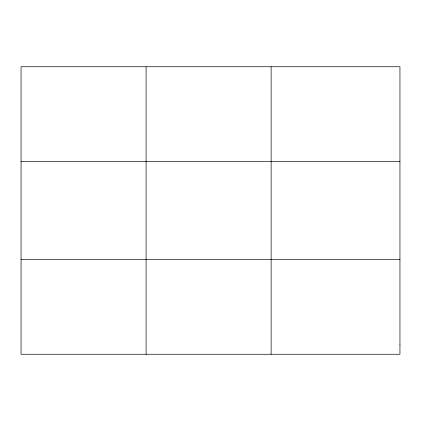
<?xml version="1.0" encoding="UTF-8"?>
<svg xmlns="http://www.w3.org/2000/svg" width="421" height="421" viewBox="0 0 421 421"><rect width="100%" height="100%" fill="white"/><g stroke="black" fill="none" stroke-linecap="round" stroke-linejoin="round"><path stroke-width="0.63" d="M146.087 66.734L146.087 354.266M271.124 66.734L271.124 354.266M21.05 161.622L399.95 161.622M21.05 259.378L399.95 259.378M399.95 344.778L399.95 354.266L21.05 354.266L21.05 66.734L399.95 66.734L399.95 344.778"/></g></svg>
